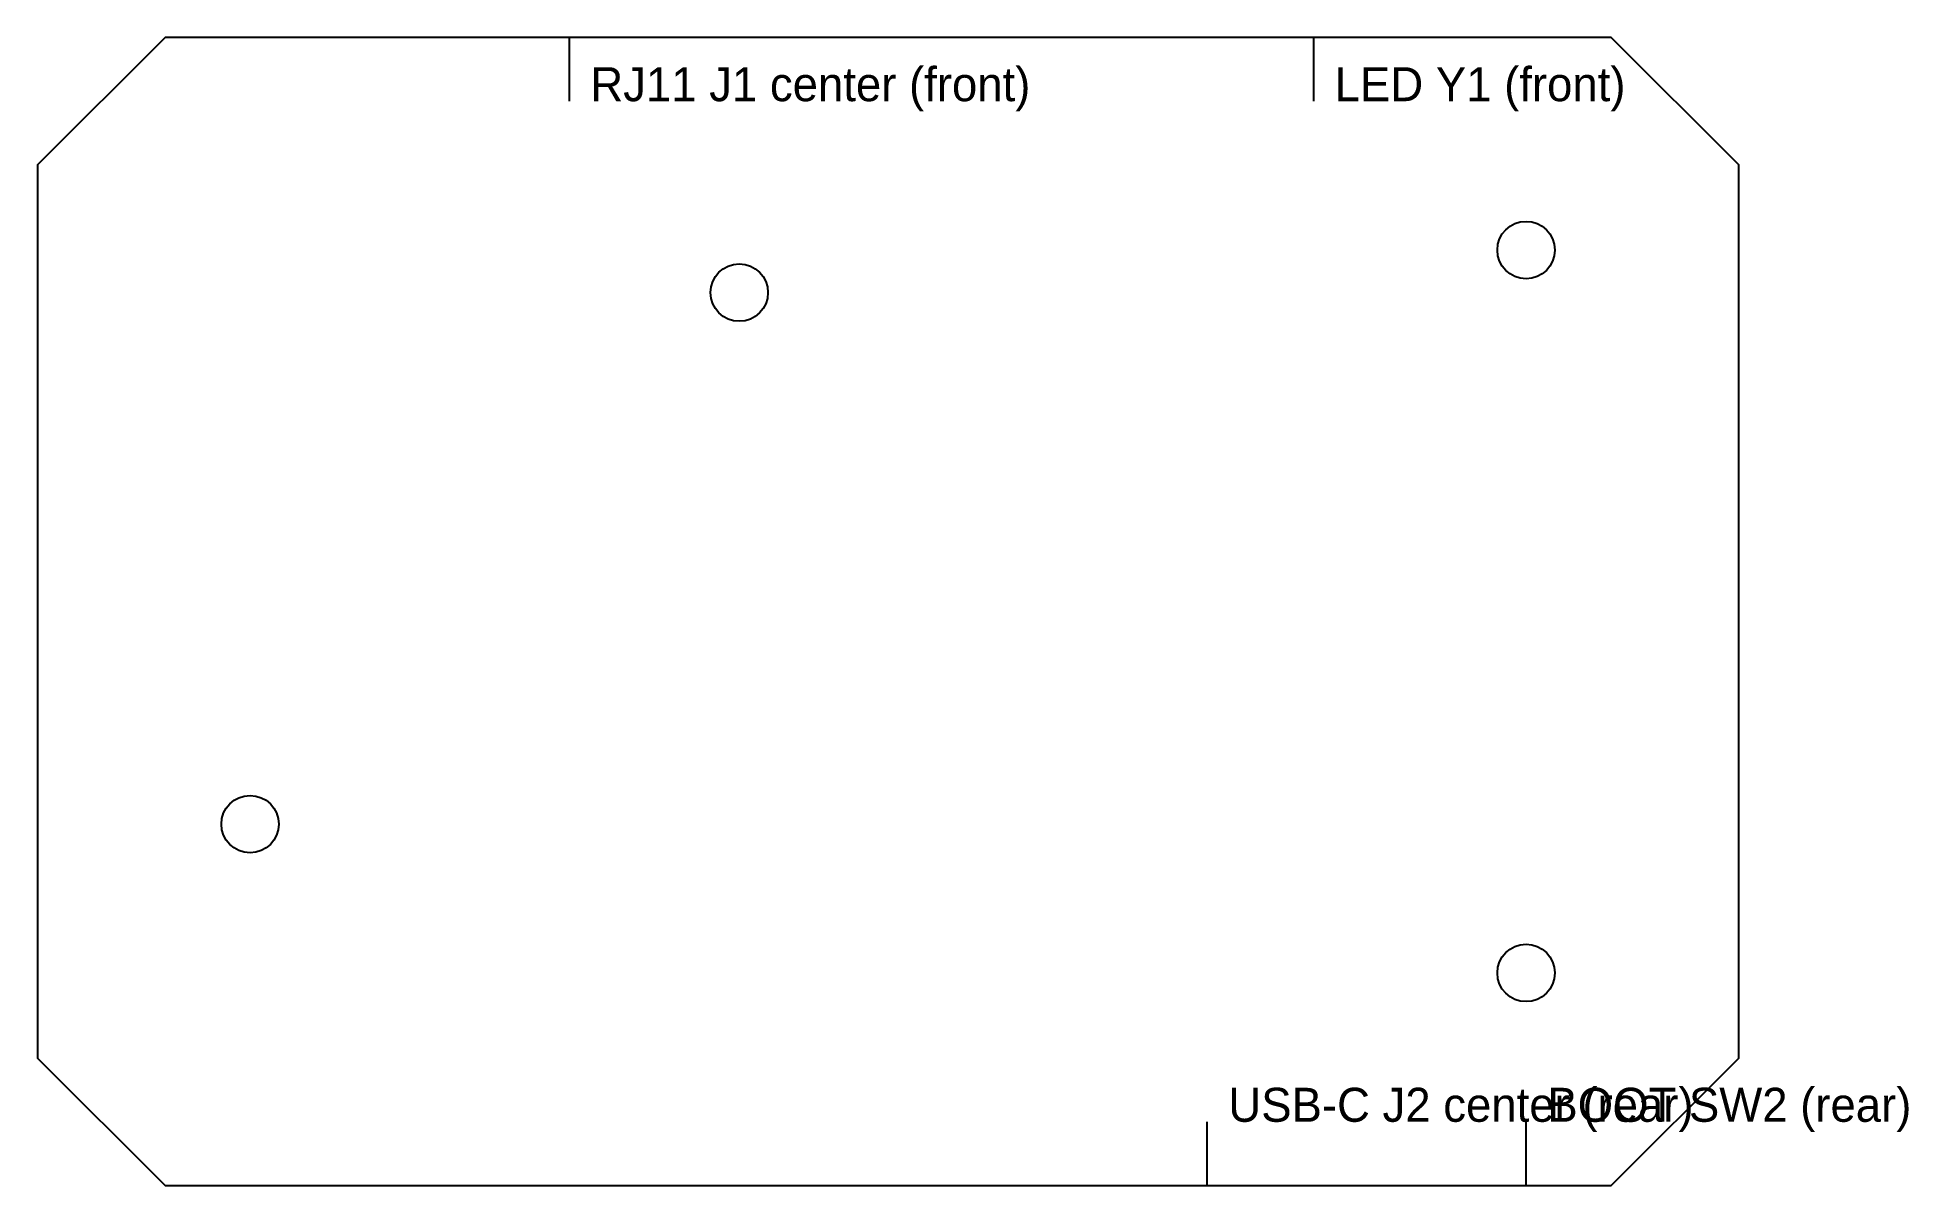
# Model space of a CAD drawing. Header units: metres. Extents: x 0 to 88, y 0 to 54.
import ezdxf

# ---------------------------------------------------------------- set-up
doc = ezdxf.new("R2010")
doc.units = ezdxf.units.M

msp = doc.modelspace()

# ---------------------------------------------------------------- linework, layer by layer
at = {"layer": 'EdgeCuts'}
msp.add_lwpolyline([(6, 0), (74, 0), (80, 6), (80, 48), (74, 54), (6, 54), (0, 48), (0, 6), (6, 0)], close=True, dxfattribs=at)
at = {"layer": 'Holes'}
for centre in [(70, 44), (33, 42), (10, 17), (70, 10)]:
    msp.add_circle(centre, 1.35, dxfattribs=at)
at = {"layer": 'Marks'}
for p, q in [((25, 54), (25, 51)), ((60, 54), (60, 51)), ((55, 0), (55, 3)), ((70, 0), (70, 3))]:
    msp.add_line(p, q, dxfattribs=at)

# ---------------------------------------------------------------- texts
for s, p in [('RJ11 J1 center (front)', (26, 51)), ('LED Y1 (front)', (61, 51)), ('USB-C J2 center (rear)', (56, 3)), ('BOOT SW2 (rear)', (71, 3))]:
    msp.add_text(s, height=1.6, dxfattribs=at).set_placement(p)

doc.saveas('drawing.dxf')
